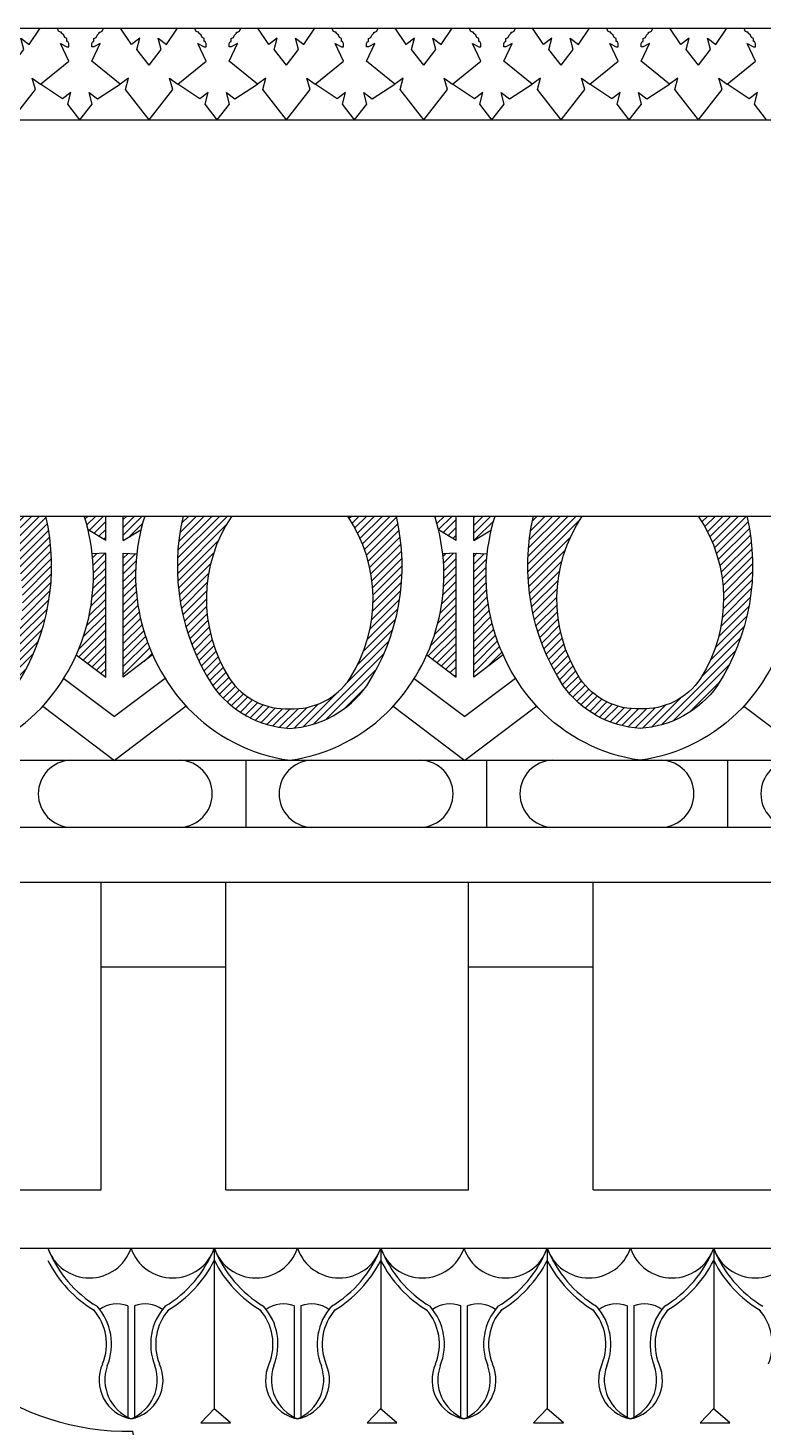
# Model space of a CAD drawing. Extents: x 140 to 2512, y 69 to 3554.
# Drawn here: x 498.2 to 618.6, y 3040.3 to 3269.6 of the extents above; entities that cross this region are included whole.
import ezdxf

# ---------------------------------------------------------------- set-up
doc = ezdxf.new("R2010")
doc.units = 0
doc.header["$LTSCALE"] = 10
doc.header["$MEASUREMENT"] = 0
for name, color, linetype in [('3', 3, 'CONTINUOUS'), ('4', 4, 'CONTINUOUS'), ('7', 7, 'CONTINUOUS'), ('BH', 3, 'CONTINUOUS')]:
    doc.layers.add(name, color=color, linetype=linetype)
pattern_1 = [(45, (177.37576, 2007.5576), (-0.6344319, 0.6344319), [])]

msp = doc.modelspace()

# ---------------------------------------------------------------- hatches: boundary and pattern name
at = {"layer": '3'}
h = msp.add_hatch(dxfattribs=at)
h.set_pattern_fill('ANSI31', color=256, scale=7.177778, style=0)
h.set_pattern_definition([(45, (119.9535, 2007.5576), (-0.6344319, 0.6344319), [])])
h.paths.add_polyline_path([(501.14, 3189.64), (493.17, 3189.64, -0.297247), (493.54, 3163.01, -0.262813), (483.67, 3158.04, -0.262813), (473.79, 3163.01, -0.297247), (474.16, 3189.64), (466.19, 3189.64, 0.20319), (471.05, 3161.81, 0.224863), (483.67, 3154.82, 0.224863), (496.28, 3161.81, 0.20319)])
h = msp.add_hatch(dxfattribs=at)
h.set_pattern_fill('ANSI31', color=256, scale=7.177778, style=0)
h.set_pattern_definition(pattern_1)
h.paths.add_polyline_path([(510.94, 3189.64), (507.43, 3189.64, -0.018345), (508.05, 3187.37), (510.94, 3185.65)])
h.paths.add_polyline_path([(510.94, 3183.56), (508.73, 3183.44, -0.133078), (506.12, 3166.88), (510.94, 3163.25)])
h.paths.add_polyline_path([(516.02, 3183.44), (513.81, 3183.56), (513.81, 3163.25), (518.63, 3166.88, -0.133078)])
h.paths.add_polyline_path([(513.81, 3189.64), (513.81, 3185.65), (516.7, 3187.37, -0.018345), (517.33, 3189.64)])
h = msp.add_hatch(dxfattribs=at)
h.set_pattern_fill('ANSI31', color=256, scale=7.177778, style=0)
h.set_pattern_definition(pattern_1)
h.paths.add_polyline_path([(568.36, 3189.64), (564.85, 3189.64, -0.018345), (565.48, 3187.37), (568.36, 3185.65)])
h.paths.add_polyline_path([(568.36, 3183.56), (566.15, 3183.44, -0.133078), (563.54, 3166.88), (568.36, 3163.25)])
h.paths.add_polyline_path([(573.44, 3183.44), (571.23, 3183.56), (571.23, 3163.25), (576.05, 3166.88, -0.133078)])
h.paths.add_polyline_path([(571.23, 3189.64), (571.23, 3185.65), (574.12, 3187.37, -0.018345), (574.75, 3189.64)])
h = msp.add_hatch(dxfattribs=at)
h.set_pattern_fill('ANSI31', color=256, scale=7.177778, style=0)
h.set_pattern_definition(pattern_1)
h.paths.add_polyline_path([(589, 3189.64), (581.03, 3189.64, 0.20319), (585.89, 3161.81, 0.224863), (598.51, 3154.82, 0.224863), (611.13, 3161.81, 0.20319), (615.99, 3189.64), (608.02, 3189.64, -0.297247), (608.38, 3163.01, -0.262813), (598.51, 3158.04, -0.262813), (588.64, 3163.01, -0.297247)])
at = {"layer": 'BH'}
h = msp.add_hatch(dxfattribs=at)
h.set_pattern_fill('ANSI31', color=256, scale=7.177778, style=0)
h.set_pattern_definition(pattern_1)
h.paths.add_polyline_path([(558.56, 3189.64), (550.59, 3189.64, -0.297247), (550.96, 3163.01, -0.262813), (541.09, 3158.04, -0.262813), (531.21, 3163.01, -0.297247), (531.58, 3189.64), (523.61, 3189.64, 0.20319), (528.47, 3161.81, 0.224863), (541.09, 3154.82, 0.224863), (553.71, 3161.81, 0.20319)])

# ---------------------------------------------------------------- linework, layer by layer
at = {"layer": '3'}
for p, q in [((510.94, 3185.65), (510.94, 3189.64)), ((513.81, 3185.65), (513.81, 3189.64)), ((568.36, 3185.65), (568.36, 3189.64)), ((571.23, 3185.65), (571.23, 3189.64)), ((510.94, 3185.65), (508.05, 3187.37)), ((513.81, 3185.65), (516.7, 3187.37)), ((568.36, 3185.65), (565.48, 3187.37)), ((571.23, 3185.65), (574.12, 3187.37)), ((510.94, 3183.56), (508.73, 3183.44)), ((510.94, 3163.25), (510.94, 3183.56)), ((513.81, 3163.25), (513.81, 3183.56)), ((513.81, 3183.56), (516.02, 3183.44)), ((568.36, 3183.56), (566.15, 3183.44)), ((568.36, 3163.25), (568.36, 3183.56)), ((571.23, 3163.25), (571.23, 3183.56)), ((571.23, 3183.56), (573.44, 3183.44)), ((506.12, 3166.88), (510.94, 3163.25)), ((518.63, 3166.88), (513.81, 3163.25)), ((563.54, 3166.88), (568.36, 3163.25)), ((576.05, 3166.88), (571.23, 3163.25)), ((504.07, 3163.03), (512.38, 3156.78)), ((520.68, 3163.03), (512.38, 3156.78)), ((561.5, 3163.03), (569.8, 3156.78)), ((578.1, 3163.03), (569.8, 3156.78)), ((500.61, 3158.45), (512.38, 3149.59)), ((524.14, 3158.45), (512.38, 3149.59)), ((558.04, 3158.45), (569.8, 3149.59)), ((581.56, 3158.45), (569.8, 3149.59)), ((615.46, 3158.45), (627.22, 3149.59)), ((528.73, 3069.61), (528.73, 3043.26)), ((556, 3069.61), (556, 3043.26)), ((583.28, 3069.61), (583.28, 3043.26)), ((610.55, 3069.61), (610.55, 3043.26)), ((514.55, 3060.19), (514.55, 3041.9)), ((515.64, 3060.19), (515.64, 3041.9)), ((541.82, 3060.19), (541.82, 3041.9)), ((542.91, 3060.19), (542.91, 3041.9)), ((569.09, 3060.19), (569.09, 3041.9)), ((570.18, 3060.19), (570.18, 3041.9)), ((596.37, 3060.19), (596.37, 3041.9)), ((597.46, 3060.19), (597.46, 3041.9)), ((528.74, 3043.33), (526.5, 3041)), ((531.38, 3041), (528.65, 3043.33)), ((556.02, 3043.33), (553.77, 3041)), ((558.65, 3041), (555.92, 3043.33)), ((583.29, 3043.33), (581.05, 3041)), ((585.92, 3041), (583.19, 3043.33)), ((610.56, 3043.33), (608.32, 3041)), ((613.19, 3041), (610.46, 3043.33)), ((526.5, 3041), (531.38, 3041)), ((553.77, 3041), (558.65, 3041)), ((581.05, 3041), (585.92, 3041)), ((608.32, 3041), (613.19, 3041))]:
    msp.add_line(p, q, dxfattribs=at)
for points in [[(459.9, 3189.64, 0.269333), (466.93, 3158.21, 0.168546), (483.67, 3149.61, 0.168546), (500.4, 3158.21, 0.269333), (507.43, 3189.64)], [(466.19, 3189.64, 0.20319), (471.05, 3161.81, 0.224863), (483.67, 3154.82, 0.224863), (496.28, 3161.81, 0.20319), (501.14, 3189.64)], [(517.33, 3189.64, 0.269333), (524.35, 3158.21, 0.168546), (541.09, 3149.61, 0.168546), (557.82, 3158.21, 0.269333), (564.85, 3189.64)], [(523.61, 3189.64, 0.20319), (528.47, 3161.81, 0.224863), (541.09, 3154.82, 0.224863), (553.71, 3161.81, 0.20319), (558.56, 3189.64)], [(531.58, 3189.64, 0.297247), (531.21, 3163.01, 0.262813), (541.09, 3158.04, 0.262813), (550.96, 3163.01, 0.297247), (550.59, 3189.64)], [(622.27, 3189.64, -0.269333), (615.25, 3158.21, -0.168546), (598.51, 3149.61, -0.168546), (581.77, 3158.21, -0.269333), (574.75, 3189.64)], [(615.99, 3189.64, -0.20319), (611.13, 3161.81, -0.224863), (598.51, 3154.82, -0.224863), (585.89, 3161.81, -0.20319), (581.03, 3189.64)], [(608.02, 3189.64, -0.297247), (608.38, 3163.01, -0.262813), (598.51, 3158.04, -0.262813), (588.64, 3163.01, -0.297247), (589, 3189.64)]]:
    msp.add_lwpolyline(points, format="xyb", dxfattribs=at)
for centre, radius, start, end in [((508.28, 3071.95), 7.21, 198.9672, 341.0328), ((519.51, 3076.74), 19.41, 201.5584, 239.0663), ((521.91, 3071.95), 7.21, 198.9672, 341.0328), ((510.67, 3076.74), 19.41, 300.9337, 338.4416), ((535.55, 3071.95), 7.21, 198.9672, 341.0328), ((546.79, 3076.74), 19.41, 201.5584, 239.0663), ((549.18, 3071.95), 7.21, 198.9672, 341.0328), ((537.95, 3076.74), 19.41, 300.9337, 338.4416), ((562.82, 3071.95), 7.21, 198.9672, 341.0328), ((574.06, 3076.74), 19.41, 201.5584, 239.0663), ((576.46, 3071.95), 7.21, 198.9672, 341.0328), ((565.22, 3076.74), 19.41, 300.9337, 338.4416), ((590.09, 3071.95), 7.21, 198.9672, 341.0328), ((601.33, 3076.74), 19.41, 201.5584, 239.0663), ((603.73, 3071.95), 7.21, 198.9672, 341.0328), ((592.49, 3076.74), 19.41, 300.9337, 338.4416), ((617.37, 3071.95), 7.21, 198.9672, 341.0328), ((628.6, 3076.74), 19.41, 201.5584, 239.0663), ((519.51, 3076.74), 20.23, 206.8193, 239.0663), ((510.67, 3076.74), 20.23, 300.9337, 333.1807), ((546.79, 3076.74), 20.23, 206.8193, 239.0663), ((537.95, 3076.74), 20.23, 300.9337, 333.1807), ((574.06, 3076.74), 20.23, 206.8193, 239.0663), ((565.22, 3076.74), 20.23, 300.9337, 333.1807), ((601.33, 3076.74), 20.23, 206.8193, 239.0663), ((592.49, 3076.74), 20.23, 300.9337, 333.1807), ((628.6, 3076.74), 20.23, 206.8193, 239.0663), ((502.53, 3053.89), 8.54, 337.7846, 41.5211), ((502.53, 3053.89), 9.36, 337.7846, 41.5211), ((512.82, 3055.48), 5.01, 69.8838, 125.0135), ((517.36, 3055.48), 5.01, 54.9865, 110.1162), ((527.66, 3053.89), 9.36, 138.4789, 202.2154), ((527.66, 3053.89), 8.54, 138.4789, 202.2154), ((529.8, 3053.89), 8.54, 337.7846, 41.5211), ((529.8, 3053.89), 9.36, 337.7846, 41.5211), ((540.1, 3055.48), 5.01, 69.8838, 125.0135), ((544.64, 3055.48), 5.01, 54.9865, 110.1162), ((554.93, 3053.89), 9.36, 138.4789, 202.2154), ((554.93, 3053.89), 8.54, 138.4789, 202.2154), ((557.07, 3053.89), 8.54, 337.7846, 41.5211), ((557.07, 3053.89), 9.36, 337.7846, 41.5211), ((567.37, 3055.48), 5.01, 69.8838, 125.0135), ((571.91, 3055.48), 5.01, 54.9865, 110.1162), ((582.21, 3053.89), 9.36, 138.4789, 202.2154), ((582.21, 3053.89), 8.54, 138.4789, 202.2154), ((584.35, 3053.89), 8.54, 337.7846, 41.5211), ((584.35, 3053.89), 9.36, 337.7846, 41.5211), ((594.64, 3055.48), 5.01, 69.8838, 125.0135), ((599.18, 3055.48), 5.01, 54.9865, 110.1162), ((609.48, 3053.89), 9.36, 138.4789, 202.2154), ((609.48, 3053.89), 8.54, 138.4789, 202.2154), ((611.62, 3053.89), 8.54, 337.7846, 41.5211), ((516.32, 3047.99), 6.46, 155.9841, 259.063), ((517.71, 3048.05), 6.91, 160.5785, 247.7515), ((513.87, 3047.99), 6.46, 280.937, 24.0159), ((512.48, 3048.05), 6.91, 292.2485, 19.4215), ((543.59, 3047.99), 6.46, 155.9841, 259.063), ((544.98, 3048.05), 6.91, 160.5785, 247.7515), ((541.14, 3047.99), 6.46, 280.937, 24.0159), ((539.75, 3048.05), 6.91, 292.2485, 19.4215), ((570.86, 3047.99), 6.46, 155.9841, 259.063), ((572.26, 3048.05), 6.91, 160.5785, 247.7515), ((568.41, 3047.99), 6.46, 280.937, 24.0159), ((567.02, 3048.05), 6.91, 292.2485, 19.4215), ((598.14, 3047.99), 6.46, 155.9841, 259.063), ((599.53, 3048.05), 6.91, 160.5785, 247.7515), ((595.69, 3047.99), 6.46, 280.937, 24.0159), ((594.29, 3048.05), 6.91, 292.2485, 19.4215)]:
    msp.add_arc(centre, radius, start, end, dxfattribs=at)
at = {"layer": '4'}
msp.add_lwpolyline([(385.4, 3254.61), (385.4, 3189.61, 0.332536), (415.4, 3149.61, 0.458263), (425.4, 3138.61), (425.4, 3129.61), (430.4, 3129.61), (430.4, 3069.61), (474.18, 3069.61, 0.334457), (515.32, 3039.61, 0.179576), (520.4, 3029.61), (520.4, 3024.61)], format="xyb", dxfattribs=at)
at = {"layer": '7'}
for p, q in [((210.4, 3269.61), (1531.71, 3269.61)), ((385.4, 3254.61), (1530.25, 3254.61)), ((385.4, 3189.61), (1526.97, 3189.61)), ((415.4, 3149.61), (1527.37, 3149.61)), ((425.4, 3138.61), (1527.81, 3138.61)), ((425.4, 3129.61), (1528.27, 3129.61)), ((510.2, 3079.19), (510.2, 3129.61)), ((530.6, 3079.19), (530.6, 3129.61)), ((570.4, 3079.19), (570.4, 3129.61)), ((590.8, 3079.19), (590.8, 3129.61)), ((510.2, 3115.76), (530.6, 3115.76)), ((570.4, 3115.76), (590.8, 3115.76)), ((470.4, 3079.19), (510.2, 3079.19)), ((530.6, 3079.19), (570.4, 3079.19)), ((590.8, 3079.19), (630.6, 3079.19)), ((430.4, 3069.61), (1533.74, 3069.61))]:
    msp.add_line(p, q, dxfattribs=at)
at = {"layer": 'BH'}
for p, q in [((533.87, 3149.59), (533.87, 3138.61)), ((573.33, 3149.59), (573.33, 3138.61)), ((612.79, 3149.59), (612.79, 3138.61))]:
    msp.add_line(p, q, dxfattribs=at)
for points in [[(495.54, 3254.61), (499.42, 3259.56), (498.9, 3261.44), (500.27, 3260.41), (504.92, 3264.18), (503.55, 3267.08), (504.57, 3266.57), (504.74, 3266.57), (504.92, 3266.57), (504.92, 3266.74), (504.92, 3267.08), (504.74, 3267.42), (504.57, 3267.42), (504.57, 3267.59), (504.57, 3267.76), (504.57, 3267.94), (504.23, 3268.11), (504.06, 3268.45), (503.72, 3268.79), (503.72, 3268.96), (503.55, 3268.96), (503.2, 3269.13), (503.03, 3269.64)], [(495.54, 3263.54), (497.54, 3266.1), (497.03, 3267.98), (498.4, 3266.96), (500.2, 3269.61)], [(518.04, 3254.61), (514.17, 3259.56), (514.68, 3261.44), (513.31, 3260.41), (508.67, 3264.18), (510.03, 3267.08), (509.01, 3266.57), (508.84, 3266.57), (508.67, 3266.57), (508.67, 3266.74), (508.67, 3267.08), (508.84, 3267.42), (509.01, 3267.42), (509.01, 3267.59), (509.01, 3267.76), (509.01, 3267.94), (509.35, 3268.11), (509.52, 3268.45), (509.86, 3268.79), (509.86, 3268.96), (510.03, 3268.96), (510.38, 3269.13), (510.55, 3269.64)], [(518.04, 3263.54), (516.04, 3266.1), (516.55, 3267.98), (515.18, 3266.96), (513.38, 3269.61)], [(518.04, 3254.61), (521.92, 3259.56), (521.4, 3261.44), (522.77, 3260.41), (527.42, 3264.18), (526.05, 3267.08), (527.07, 3266.57), (527.24, 3266.57), (527.42, 3266.57), (527.42, 3266.74), (527.42, 3267.08), (527.24, 3267.42), (527.07, 3267.42), (527.07, 3267.59), (527.07, 3267.76), (527.07, 3267.94), (526.73, 3268.11), (526.56, 3268.45), (526.22, 3268.79), (526.22, 3268.96), (526.05, 3268.96), (525.7, 3269.13), (525.53, 3269.64)], [(518.04, 3263.54), (520.04, 3266.1), (519.53, 3267.98), (520.9, 3266.96), (522.7, 3269.61)], [(540.54, 3254.61), (536.67, 3259.56), (537.18, 3261.44), (535.81, 3260.41), (531.17, 3264.18), (532.53, 3267.08), (531.51, 3266.57), (531.34, 3266.57), (531.17, 3266.57), (531.17, 3266.74), (531.17, 3267.08), (531.34, 3267.42), (531.51, 3267.42), (531.51, 3267.59), (531.51, 3267.76), (531.51, 3267.94), (531.85, 3268.11), (532.02, 3268.45), (532.36, 3268.79), (532.36, 3268.96), (532.53, 3268.96), (532.88, 3269.13), (533.05, 3269.64)], [(540.54, 3263.54), (538.54, 3266.1), (539.05, 3267.98), (537.68, 3266.96), (535.88, 3269.61)], [(540.54, 3254.61), (544.42, 3259.56), (543.9, 3261.44), (545.27, 3260.41), (549.92, 3264.18), (548.55, 3267.08), (549.57, 3266.57), (549.74, 3266.57), (549.92, 3266.57), (549.92, 3266.74), (549.92, 3267.08), (549.74, 3267.42), (549.57, 3267.42), (549.57, 3267.59), (549.57, 3267.76), (549.57, 3267.94), (549.23, 3268.11), (549.06, 3268.45), (548.72, 3268.79), (548.72, 3268.96), (548.55, 3268.96), (548.2, 3269.13), (548.03, 3269.64)], [(540.54, 3263.54), (542.54, 3266.1), (542.03, 3267.98), (543.4, 3266.96), (545.2, 3269.61)], [(563.04, 3254.61), (559.17, 3259.56), (559.68, 3261.44), (558.31, 3260.41), (553.67, 3264.18), (555.03, 3267.08), (554.01, 3266.57), (553.84, 3266.57), (553.67, 3266.57), (553.67, 3266.74), (553.67, 3267.08), (553.84, 3267.42), (554.01, 3267.42), (554.01, 3267.59), (554.01, 3267.76), (554.01, 3267.94), (554.35, 3268.11), (554.52, 3268.45), (554.86, 3268.79), (554.86, 3268.96), (555.03, 3268.96), (555.38, 3269.13), (555.55, 3269.64)], [(563.04, 3263.54), (561.04, 3266.1), (561.55, 3267.98), (560.18, 3266.96), (558.38, 3269.61)], [(563.04, 3254.61), (566.92, 3259.56), (566.4, 3261.44), (567.77, 3260.41), (572.42, 3264.18), (571.05, 3267.08), (572.07, 3266.57), (572.24, 3266.57), (572.42, 3266.57), (572.42, 3266.74), (572.42, 3267.08), (572.24, 3267.42), (572.07, 3267.42), (572.07, 3267.59), (572.07, 3267.76), (572.07, 3267.94), (571.73, 3268.11), (571.56, 3268.45), (571.22, 3268.79), (571.22, 3268.96), (571.05, 3268.96), (570.7, 3269.13), (570.53, 3269.64)], [(563.04, 3263.54), (565.04, 3266.1), (564.53, 3267.98), (565.9, 3266.96), (567.7, 3269.61)], [(585.54, 3254.61), (581.67, 3259.56), (582.18, 3261.44), (580.81, 3260.41), (576.17, 3264.18), (577.53, 3267.08), (576.51, 3266.57), (576.34, 3266.57), (576.17, 3266.57), (576.17, 3266.74), (576.17, 3267.08), (576.34, 3267.42), (576.51, 3267.42), (576.51, 3267.59), (576.51, 3267.76), (576.51, 3267.94), (576.85, 3268.11), (577.02, 3268.45), (577.36, 3268.79), (577.36, 3268.96), (577.53, 3268.96), (577.88, 3269.13), (578.05, 3269.64)], [(585.54, 3263.54), (583.54, 3266.1), (584.05, 3267.98), (582.68, 3266.96), (580.88, 3269.61)], [(585.54, 3254.61), (589.42, 3259.56), (588.9, 3261.44), (590.27, 3260.41), (594.92, 3264.18), (593.55, 3267.08), (594.57, 3266.57), (594.74, 3266.57), (594.92, 3266.57), (594.92, 3266.74), (594.92, 3267.08), (594.74, 3267.42), (594.57, 3267.42), (594.57, 3267.59), (594.57, 3267.76), (594.57, 3267.94), (594.23, 3268.11), (594.06, 3268.45), (593.72, 3268.79), (593.72, 3268.96), (593.55, 3268.96), (593.2, 3269.13), (593.03, 3269.64)], [(585.54, 3263.54), (587.54, 3266.1), (587.03, 3267.98), (588.4, 3266.96), (590.2, 3269.61)], [(608.04, 3254.61), (604.17, 3259.56), (604.68, 3261.44), (603.31, 3260.41), (598.67, 3264.18), (600.03, 3267.08), (599.01, 3266.57), (598.84, 3266.57), (598.67, 3266.57), (598.67, 3266.74), (598.67, 3267.08), (598.84, 3267.42), (599.01, 3267.42), (599.01, 3267.59), (599.01, 3267.76), (599.01, 3267.94), (599.35, 3268.11), (599.52, 3268.45), (599.86, 3268.79), (599.86, 3268.96), (600.03, 3268.96), (600.38, 3269.13), (600.55, 3269.64)], [(608.04, 3263.54), (606.04, 3266.1), (606.55, 3267.98), (605.18, 3266.96), (603.38, 3269.61)], [(608.04, 3254.61), (611.92, 3259.56), (611.4, 3261.44), (612.77, 3260.41), (617.42, 3264.18), (616.05, 3267.08), (617.07, 3266.57), (617.24, 3266.57), (617.42, 3266.57), (617.42, 3266.74), (617.42, 3267.08), (617.24, 3267.42), (617.07, 3267.42), (617.07, 3267.59), (617.07, 3267.76), (617.07, 3267.94), (616.73, 3268.11), (616.56, 3268.45), (616.22, 3268.79), (616.22, 3268.96), (616.05, 3268.96), (615.7, 3269.13), (615.53, 3269.64)], [(608.04, 3263.54), (610.04, 3266.1), (609.53, 3267.98), (610.9, 3266.96), (612.7, 3269.61)], [(506.72, 3254.61), (504.72, 3257.17), (505.23, 3259.05), (503.87, 3258.02), (500.27, 3260.41)], [(506.72, 3254.61), (508.73, 3257.17), (508.21, 3259.05), (509.58, 3258.02), (513.31, 3260.41)], [(529.22, 3254.61), (527.22, 3257.17), (527.73, 3259.05), (526.37, 3258.02), (522.77, 3260.41)], [(529.22, 3254.61), (531.23, 3257.17), (530.71, 3259.05), (532.08, 3258.02), (535.81, 3260.41)], [(551.72, 3254.61), (549.72, 3257.17), (550.23, 3259.05), (548.87, 3258.02), (545.27, 3260.41)], [(551.72, 3254.61), (553.73, 3257.17), (553.21, 3259.05), (554.58, 3258.02), (558.31, 3260.41)], [(574.22, 3254.61), (572.22, 3257.17), (572.73, 3259.05), (571.37, 3258.02), (567.77, 3260.41)], [(574.22, 3254.61), (576.23, 3257.17), (575.71, 3259.05), (577.08, 3258.02), (580.81, 3260.41)], [(596.72, 3254.61), (594.72, 3257.17), (595.23, 3259.05), (593.87, 3258.02), (590.27, 3260.41)], [(596.72, 3254.61), (598.73, 3257.17), (598.21, 3259.05), (599.58, 3258.02), (603.31, 3260.41)], [(619.22, 3254.61), (617.22, 3257.17), (617.73, 3259.05), (616.37, 3258.02), (612.77, 3260.41)]]:
    msp.add_lwpolyline(points, dxfattribs=at)
for centre, start, end in [((505.4, 3144.11), 92.5097, 267.4903), ((522.88, 3144.11), 272.5097, 87.4903), ((544.86, 3144.11), 92.5097, 267.4903), ((562.34, 3144.11), 272.5097, 87.4903), ((584.32, 3144.11), 92.5097, 267.4903), ((601.8, 3144.11), 272.5097, 87.4903), ((623.78, 3144.11), 92.5097, 267.4903)]:
    msp.add_arc(centre, 5.51, start, end, dxfattribs=at)

doc.saveas('drawing.dxf')
